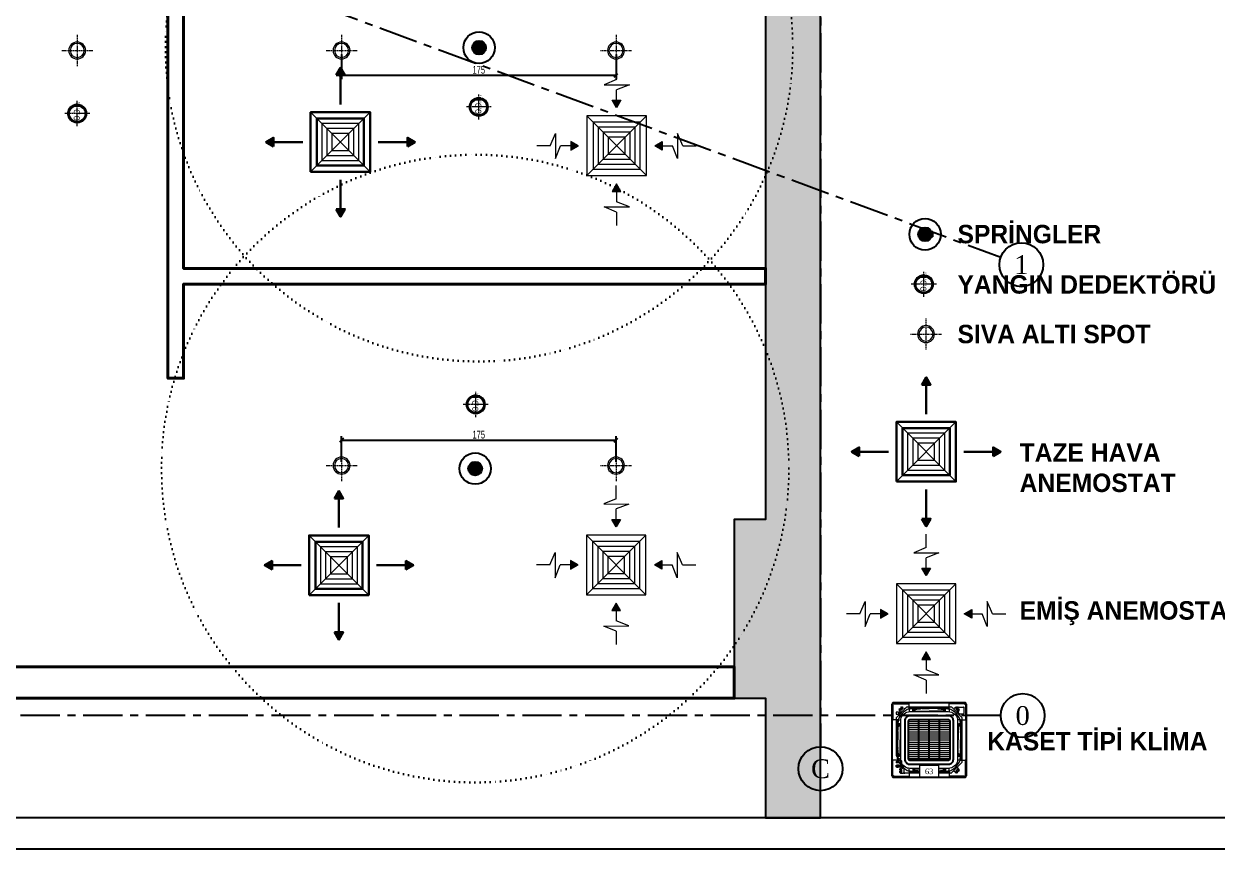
# Model space of a CAD drawing. Header units: millimetres. Extents: x 933584 to 974011, y 4545988 to 4553664.
# Drawn here: x 943958 to 944719, y 4548355 to 4548881 of the extents above; entities that cross this region are included whole.
import ezdxf
from ezdxf.enums import TextEntityAlignment as Align

# ---------------------------------------------------------------- set-up
doc = ezdxf.new("R2010")
doc.units = ezdxf.units.MM
doc.header["$PDMODE"] = 35
for name, pattern in [('( Hidden )', [0.375, 0.25, -0.125]), ('568_AVN_KES_01$0$HIDDEN', [0.375, 0.25, -0.125]), ('CENTER', [2, 1.25, -0.25, 0.25, -0.25]), ('DOT2', [3.175, 0, -3.175])]:
    doc.linetypes.add(name, pattern=pattern)
doc.layers.get('0').update_dxf_attribs({"color": 255})
doc.layers.get('Defpoints').update_dxf_attribs({"color": 8})
for name, color, linetype in [('0-CSX-CXS_20', 14, 'CENTER'), ('0-DMS-50', 143, 'Continuous'), ('0-HSL-HTC_200', 1, 'Continuous'), ('0-LNS-SPL', 13, '568_AVN_KES_01$0$HIDDEN'), ('0-TXT-XBX_20', 3, 'Continuous'), ('2-SPS-RCN', 2, 'Continuous'), ('_MSMEP_YT_SPRİNKLER-Details', 7, 'Continuous'), ('_MSMEP_YT_SPRİNKLER-Edge', 7, 'Continuous')]:
    doc.layers.add(name, color=color, linetype=linetype)
for name, color, linetype, lineweight in [('0-ONK-YANGIN DEDEKTÖRÜ', 4, 'Continuous', 5), ('12-ONK_AYDINLATMA', 1, 'Continuous', 5), ('2-SPS-IBW', 5, 'Continuous', 40), ('_MSMEP_HT_EMİŞ_EKİPMANLARI', 183, 'Continuous', 18), ('_MSMEP_HT_ÜFLEME_EKİPMANLARI', 10, 'Continuous', 30), ('_MSMEP_KLİMA_CİHAZLAR', 32, 'Continuous', 25), ('_MSMEP_YT_SPRİNKLER', 1, 'Continuous', 30)]:
    doc.layers.add(name, color=color, linetype=linetype, lineweight=lineweight)
doc.styles.add('Century Gothic_B_3', font='GOTHICB.TTF', dxfattribs={"height": 4})
doc.styles.add('dim_romans_50', font='swissl.ttf', dxfattribs={"width": 0.6, "height": 5})
doc.styles.get("Standard").update_dxf_attribs({"font": 'times.ttf'})
doc.dimstyles.new('ONK_dim 1_50', dxfattribs={"dimscale": 5, "dimtxt": 4, "dimasz": 0.5, "dimexe": 0.5, "dimexo": 0.5, "dimgap": 0.2, "dimtad": 1, "dimdec": 1, "dimrnd": 0.5, "dimzin": 9, "dimtxsty": 'dim_romans_50', "dimblk": 'OBLIQUE', "dimcen": 1, "dimclre": 256, "dimclrt": 256, "dimazin": 2, "dimtfac": 1, "dimtdec": 1, "dimtix": 1, "dimtmove": 2, "dimatfit": 3, "dimldrblk": 'OBLIQUE', "dimfxl": 3, "dimfxlon": 1, "dimarcsym": 0})

# ---------------------------------------------------------------- blocks, each defined once
blk = doc.blocks.new('aksno_20')
at = {"layer": '0-TXT-XBX_20'}
blk.add_circle((0, 0), 7, dxfattribs=at)
blk.add_attdef('AKSNO', text='', height=6).set_placement((0, 0), align=Align.MIDDLE_CENTER)
blk = doc.blocks.new('ZVBXCB')
at = {"layer": '0-CSX-CXS_20', "ltscale": 20}
blk.add_line((933780.76, 4548440.54), (932221.52, 4548440.54), dxfattribs=at)
for points in [[(933665.85, 4549835.4), (933665.85, 4548420.65)], [(932221.52, 4549308.24), (933780.76, 4548732.71)]]:
    blk.add_lwpolyline(points, dxfattribs=at)
at = {"layer": '0-TXT-XBX_20'}
ref = blk.add_blockref('aksno_20', (933793.9, 4548727.86), dxfattribs=dict(at, xscale=2, yscale=2, zscale=2))
ref.add_attrib('AKSNO', '1', dxfattribs={"color": 7, "height": 12}).set_placement((933793.9, 4548727.86), align=Align.MIDDLE_CENTER)
ref = blk.add_blockref('aksno_20', (933794.76, 4548440.54), dxfattribs=dict(at, xscale=2, yscale=2, zscale=2))
ref.add_attrib('AKSNO', '0', dxfattribs={"color": 7, "height": 12}).set_placement((933794.76, 4548440.54), align=Align.MIDDLE_CENTER)
ref = blk.add_blockref('aksno_20', (933665.85, 4548406.65), dxfattribs=dict(at, xscale=2, yscale=2, zscale=2))
ref.add_attrib('AKSNO', 'C', dxfattribs={"color": 7, "height": 12}).set_placement((933665.85, 4548406.65), align=Align.MIDDLE_CENTER)
blk = doc.blocks.new('FDSVBDVBDZVB')
at = {"layer": '0-HSL-HTC_200'}
h = blk.add_hatch(dxfattribs=at)
h.set_pattern_fill('ANSI33', color=256)
h.set_pattern_definition([(45, (935941.6384, 4550274.5564), (-4.490128, 4.490128), []), (45, (935946.1285, 4550274.5564), (-4.490128, 4.490128), [3.175, -1.5875])])
h.paths.add_polyline_path([(941208.16, 4549972.76), (941173.16, 4549972.76), (941173.16, 4548702.89), (941153.16, 4548702.89), (941153.16, 4548588.89), (941173.16, 4548588.89), (941173.16, 4548512.76), (941208.16, 4548512.76)])
at = {"layer": '2-SPS-RCN'}
blk.add_lwpolyline([(941208.16, 4549972.76), (941173.16, 4549972.76), (941173.16, 4548702.89), (941153.16, 4548702.89), (941153.16, 4548588.89), (941173.16, 4548588.89), (941173.16, 4548512.76), (941208.16, 4548512.76)], close=True, dxfattribs=at)
blk = doc.blocks.new('12 lik sıva üstü aydınlatma')
at = {"linetype": '( Hidden )', "ltscale": 3}
for points in [[(5935.81, -154395.28), (5935.81, -154417.28)], [(5924.81, -154406.28), (5946.81, -154406.28)]]:
    blk.add_lwpolyline(points, dxfattribs=at)
for radius in [6, 5]:
    blk.add_circle((5935.81, -154406.28), radius)
blk = doc.blocks.new('*U1486')
at = {"layer": '_MSMEP_YT_SPRİNKLER-Details', "color": 1, "linetype": 'Continuous', "lineweight": -3}
for p, q in [((24500, 73133.6), (24491, 73133.6)), ((24491, 73133.6), (24497, 73133.6)), ((24500, 73133.6), (24491, 73133.6)), ((24491, 73133.6), (24497, 73133.6)), ((24497, 73133.6), (24497, 73133.6)), ((24497, 73133.6), (24503, 73133.6)), ((24497, 73133.6), (24497, 73133.6)), ((24497, 73133.6), (24503, 73133.6)), ((24509, 73133.6), (24500, 73133.6)), ((24509, 73133.6), (24500, 73133.6)), ((24503, 73133.6), (24503, 73133.6)), ((24503, 73133.6), (24509, 73133.6)), ((24503, 73133.6), (24503, 73133.6)), ((24503, 73133.6), (24509, 73133.6))]:
    blk.add_line(p, q, dxfattribs=at)
blk.add_circle((24500, 73133.6), 10, dxfattribs=at)
for major_axis in [(0, 100), (0, 43.9), (0, 38.9), (0, 33.9), (0, 28.9), (0, 23.9), (0, 18.9), (0, 13.9), (0, 8.95), (0, 3.95)]:
    blk.add_ellipse((24500, 73133.6), major_axis=major_axis, ratio=1, start_param=-1.570796, end_param=4.712389, dxfattribs=at)
blk = doc.blocks.new('DFVBDZFVBDVB')
at = {"layer": '_MSMEP_HT_ÜFLEME_EKİPMANLARI', "color": 7, "ltscale": 20}
for p, q in [((947765.4, 4553761.2), (947765.4, 4553574.6)), ((947338.8, 4553334.6), (947525.4, 4553334.6)), ((948192, 4553334.6), (948005.4, 4553334.6)), ((947765.4, 4552908), (947765.4, 4553094.6))]:
    blk.add_line(p, q, dxfattribs=at)
at = {"layer": '_MSMEP_HT_ÜFLEME_EKİPMANLARI', "color": 253, "lineweight": 0, "ltscale": 10}
for p, q in [((947575.4, 4553144.6), (947955.4, 4553524.6)), ((947955.4, 4553144.6), (947575.4, 4553524.6))]:
    blk.add_line(p, q, dxfattribs=at)
at = {"layer": '_MSMEP_HT_ÜFLEME_EKİPMANLARI', "color": 7, "ltscale": 20}
for points in [[(947738.2, 4553761.2), (947793.4, 4553761.2), (947765.8, 4553809)], [(947338.8, 4553307.4), (947338.8, 4553362.6), (947291, 4553335)], [(948192, 4553307.4), (948192, 4553362.6), (948239.8, 4553335)], [(947738.2, 4552908), (947793.4, 4552908), (947765.8, 4552860.2)]]:
    blk.add_lwpolyline(points, close=True, dxfattribs=at)
at = {"layer": '_MSMEP_HT_ÜFLEME_EKİPMANLARI', "ltscale": 10}
for points in [[(947575.4, 4553144.6), (947955.4, 4553144.6), (947955.4, 4553524.6), (947575.4, 4553524.6)], [(947615.4, 4553184.6), (947915.4, 4553184.6), (947915.4, 4553484.6), (947615.4, 4553484.6)]]:
    blk.add_lwpolyline(points, close=True, dxfattribs=at)
at = {"layer": '_MSMEP_HT_ÜFLEME_EKİPMANLARI', "color": 253, "lineweight": 0, "ltscale": 10}
for points in [[(947647.4, 4553216.6), (947883.4, 4553216.6), (947883.4, 4553452.6), (947647.4, 4553452.6)], [(947679.4, 4553248.6), (947851.4, 4553248.6), (947851.4, 4553420.6), (947679.4, 4553420.6)], [(947711.4, 4553280.6), (947819.4, 4553280.6), (947819.4, 4553388.6), (947711.4, 4553388.6)]]:
    blk.add_lwpolyline(points, close=True, dxfattribs=at)
at = {"layer": '_MSMEP_HT_ÜFLEME_EKİPMANLARI', "color": 7, "ltscale": 20}
for points in [[(947793.4, 4553761.2), (947765.8, 4553809), (947738.2, 4553761.2), (947765.8, 4553809)], [(947765.8, 4553809), (947738.2, 4553761.2), (947793.4, 4553761.2), (947765.8, 4553809)], [(947338.8, 4553362.6), (947291, 4553335), (947338.8, 4553307.4), (947291, 4553335)], [(947291, 4553335), (947338.8, 4553307.4), (947338.8, 4553362.6), (947291, 4553335)], [(948192, 4553362.6), (948239.8, 4553335), (948192, 4553307.4), (948239.8, 4553335)], [(948239.8, 4553335), (948192, 4553307.4), (948192, 4553362.6), (948239.8, 4553335)], [(947793.4, 4552908), (947765.8, 4552860.2), (947738.2, 4552908), (947765.8, 4552860.2)], [(947765.8, 4552860.2), (947738.2, 4552908), (947793.4, 4552908), (947765.8, 4552860.2)]]:
    blk.add_solid(points, dxfattribs=at)
blk = doc.blocks.new('FVGDVG')
at = {"layer": '_MSMEP_HT_EMİŞ_EKİPMANLARI', "color": 7, "ltscale": 20}
for p, q in [((947765.3, 4552506.9), (947765.4, 4552591.8)), ((947765.3, 4552506.9), (947686.3, 4552473.2)), ((947686.3, 4552473.2), (947846.9, 4552473)), ((947846.9, 4552473), (947765.2, 4552441.3)), ((947765.1, 4552375.2), (947765.2, 4552441.3)), ((947342.8, 4552084.7), (947376.5, 4552163.7)), ((947376.5, 4552163.7), (947376.7, 4552003.1)), ((948154.5, 4552163.7), (948154.2, 4552003.1)), ((948188.2, 4552084.7), (948154.5, 4552163.7)), ((947342.8, 4552084.7), (947257.9, 4552084.6)), ((947376.7, 4552003.1), (947408.5, 4552084.8)), ((947474.5, 4552084.9), (947408.5, 4552084.8)), ((948056.5, 4552084.9), (948122.5, 4552084.8)), ((948154.2, 4552003.1), (948122.5, 4552084.8)), ((948188.2, 4552084.7), (948273.1, 4552084.6)), ((947765.1, 4551793.5), (947765.2, 4551727.5)), ((947846.9, 4551695.8), (947765.2, 4551727.5)), ((947686.3, 4551695.5), (947846.9, 4551695.8)), ((947765.3, 4551661.8), (947686.3, 4551695.5)), ((947765.3, 4551661.8), (947765.4, 4551576.9))]:
    blk.add_line(p, q, dxfattribs=at)
at = {"layer": '_MSMEP_HT_EMİŞ_EKİPMANLARI', "color": 253, "lineweight": 0, "ltscale": 10}
for p, q in [((947575.4, 4551894.6), (947955.4, 4552274.6)), ((947955.4, 4551894.6), (947575.4, 4552274.6))]:
    blk.add_line(p, q, dxfattribs=at)
at = {"layer": '_MSMEP_HT_EMİŞ_EKİPMANLARI', "color": 7, "ltscale": 20}
for points in [[(947737.9, 4552375.3), (947793.1, 4552375.2), (947765.4, 4552327.4)], [(947474.4, 4552112.1), (947474.5, 4552056.9), (947522.3, 4552084.6)], [(948056.5, 4552112.1), (948056.5, 4552056.9), (948008.7, 4552084.6)], [(947737.9, 4551793.5), (947793.1, 4551793.6), (947765.4, 4551841.3)]]:
    blk.add_lwpolyline(points, close=True, dxfattribs=at)
at = {"layer": '_MSMEP_HT_EMİŞ_EKİPMANLARI', "ltscale": 10}
for points in [[(947575.4, 4551894.6), (947955.4, 4551894.6), (947955.4, 4552274.6), (947575.4, 4552274.6)], [(947615.4, 4551934.6), (947915.4, 4551934.6), (947915.4, 4552234.6), (947615.4, 4552234.6)]]:
    blk.add_lwpolyline(points, close=True, dxfattribs=at)
at = {"layer": '_MSMEP_HT_EMİŞ_EKİPMANLARI', "color": 253, "lineweight": 0, "ltscale": 10}
for points in [[(947647.4, 4551966.6), (947883.4, 4551966.6), (947883.4, 4552202.6), (947647.4, 4552202.6)], [(947679.4, 4551998.6), (947851.4, 4551998.6), (947851.4, 4552170.6), (947679.4, 4552170.6)], [(947711.4, 4552030.6), (947819.4, 4552030.6), (947819.4, 4552138.6), (947711.4, 4552138.6)]]:
    blk.add_lwpolyline(points, close=True, dxfattribs=at)
at = {"layer": '_MSMEP_HT_EMİŞ_EKİPMANLARI', "color": 7, "ltscale": 20}
for points in [[(947793.1, 4552375.2), (947765.4, 4552327.4), (947737.9, 4552375.3), (947765.4, 4552327.4)], [(947765.4, 4552327.4), (947737.9, 4552375.3), (947793.1, 4552375.2), (947765.4, 4552327.4)], [(947474.5, 4552056.9), (947522.3, 4552084.6), (947474.4, 4552112.1), (947522.3, 4552084.6)], [(947522.3, 4552084.6), (947474.4, 4552112.1), (947474.5, 4552056.9), (947522.3, 4552084.6)], [(948056.5, 4552056.9), (948008.7, 4552084.6), (948056.5, 4552112.1), (948008.7, 4552084.6)], [(948008.7, 4552084.6), (948056.5, 4552112.1), (948056.5, 4552056.9), (948008.7, 4552084.6)], [(947793.1, 4551793.6), (947765.4, 4551841.3), (947737.9, 4551793.5), (947765.4, 4551841.3)], [(947765.4, 4551841.3), (947737.9, 4551793.5), (947793.1, 4551793.6), (947765.4, 4551841.3)]]:
    blk.add_solid(points, dxfattribs=at)
blk = doc.blocks.new('*U1487')
at = {"layer": '_MSMEP_YT_SPRİNKLER-Details', "color": 7, "linetype": 'Continuous', "lineweight": -3}
blk.add_line((24500, 73133.6), (24500, 73133.6), dxfattribs=at)
blk = doc.blocks.new('*U1488')
at = {"layer": '_MSMEP_YT_SPRİNKLER-Edge', "color": 1, "linetype": 'Continuous', "lineweight": -3}
for p, q in [((24549.5, 73150.1), (24500, 73150.1)), ((24549.5, 73117.1), (24500, 73117.1)), ((24549.5, 73117.1), (24549.5, 73150.1))]:
    blk.add_line(p, q, dxfattribs=at)
blk = doc.blocks.new('YANGIN DEDEKTÖRÜ 1')
at = {"ltscale": 0.5}
h = blk.add_hatch(dxfattribs=at)
h.set_pattern_fill('ANGLE', color=256, scale=0.1)
h.set_pattern_definition([(0, (20756.2821, -51249.2567), (0, 0.6985), [0.508, -0.1905]), (90, (20756.2821, -51249.2567), (-0.6985, 4e-17), [0.508, -0.1905])])
edge = h.paths.add_edge_path(flags=17)
edge.add_arc((34913.45, -137395.48), 5, 0, 360)
edge = h.paths.add_edge_path()
edge.add_arc((34913.45, -137395.48), 6, 0, 360)
at = {"linetype": '( Hidden )', "ltscale": 2}
for points in [[(34913.45, -137403.48), (34913.45, -137387.48)], [(34905.45, -137395.48), (34921.45, -137395.48)]]:
    blk.add_lwpolyline(points, dxfattribs=at)
for radius in [6, 5]:
    blk.add_circle((34913.45, -137395.48), radius)
at = {"insert": (34908.97, -137393.26), "char_height": 3.832, "attachment_point": 1, "style": 'dim_romans_50'}
blk.add_mtext_dynamic_manual_height_columns('O.D.D.', width=12.8736, gutter_width=18.14, heights=[0], dxfattribs=at)
blk = doc.blocks.new('*U1499')
at = {"lineweight": 5}
for p, q in [((-448, 463), (-259, 463)), ((255, 458), (255, 459)), ((255, 398), (255, 458)), ((448, 463), (259, 463)), ((448, 463), (451, 463)), ((451, 463), (451, 463)), ((-463, 451), (-463, 451)), ((-463, 448), (-463, 259)), ((-420, 353), (-420, 329)), ((-392, 355), (-419, 354)), ((-419, 328), (-392, 328)), ((-417, 287), (-287, 417)), ((-392, 355), (-355, 355)), ((-392, 355), (-392, 327)), ((-392, 327), (-385, 327)), ((-382, 323), (-386, 327)), ((-384, 389), (-372, 401)), ((-384, 389), (-383, 388)), ((-347, 362), (-384, 325)), ((-374, 343), (-376, 341)), ((-372, 337), (-376, 341)), ((-375, 367), (-364, 357)), ((-370, 339), (-374, 343)), ((-372, 401), (-365, 394)), ((-367, 387), (-365, 389)), ((-361, 355), (-364, 357)), ((-363, 410), (-352, 422)), ((-363, 410), (-356, 403)), ((-359, 379), (-341, 396)), ((-352, 422), (-350, 421)), ((-351, 403), (-349, 405)), ((-345, 360), (-347, 362)), ((-329, 412), (-319, 402)), ((-313, 392), (-319, 402)), ((-278, 421), (278, 421)), ((-256, 393), (-255, 394)), ((-256, 393), (-256, 362)), ((-255, 400), (-255, 399)), ((-255, 399), (-255, 398)), ((-255, 398), (-255, 397)), ((-255, 398), (-255, 397)), ((-255, 397), (-255, 397)), ((-255, 397), (-255, 396)), ((-255, 395), (-255, 395)), ((-255, 396), (-255, 396)), ((-255, 396), (-255, 395)), ((-255, 395), (-255, 394)), ((-255, 395), (-255, 395)), ((-255, 394), (-255, 394)), ((-255, 394), (-255, 394)), ((-255, 394), (-255, 394)), ((-255, 394), (-255, 394)), ((-255, 394), (-255, 394)), ((-255, 394), (-255, 394)), ((-255, 394), (-255, 394)), ((-255, 394), (-255, 394)), ((-255, 394), (-255, 394)), ((-208, 363), (-208, 408)), ((208, 404), (-208, 404)), ((-208, 392), (-204, 392)), ((-208, 378), (-204, 378)), ((-204, 392), (-204, 378)), ((-203, 390), (-204, 390)), ((-203, 380), (-204, 380)), ((-203, 390), (-203, 380)), ((-202, 388), (-203, 388)), ((-202, 382), (-203, 382)), ((-202, 392), (-202, 388)), ((-202, 388), (-202, 388)), ((-202, 388), (-202, 388)), ((-202, 388), (-202, 388)), ((-202, 387), (-202, 388)), ((-202, 388), (-202, 388)), ((-202, 386), (-202, 386)), ((-202, 387), (-202, 387)), ((-202, 386), (-202, 387)), ((-202, 387), (-202, 387)), ((-202, 385), (-202, 386)), ((-202, 386), (-202, 386)), ((-202, 385), (-202, 385)), ((-202, 385), (-202, 385)), ((-202, 384), (-202, 385)), ((-202, 383), (-202, 384)), ((-202, 384), (-202, 384)), ((-202, 383), (-202, 383)), ((-202, 383), (-202, 383)), ((-202, 383), (-202, 383)), ((-202, 382), (-202, 383)), ((-202, 382), (-202, 382)), ((-202, 382), (-202, 382)), ((-202, 382), (-202, 382)), ((-202, 382), (-202, 382)), ((-202, 382), (-202, 380)), ((-202, 379), (-202, 380)), ((-202, 380), (-202, 380)), ((-180, 378), (-201, 378)), ((-176, 369), (-177, 376)), ((-175, 368), (0, 368)), ((-94, 400), (0, 400)), ((94, 400), (0, 400)), ((175, 368), (0, 368)), ((176, 369), (177, 376)), ((180, 378), (201, 378)), ((202, 392), (202, 388)), ((202, 388), (202, 388)), ((202, 387), (202, 388)), ((202, 388), (202, 388)), ((202, 388), (202, 388)), ((202, 388), (203, 388)), ((202, 388), (202, 388)), ((202, 387), (202, 387)), ((202, 386), (202, 387)), ((202, 386), (202, 386)), ((202, 387), (202, 387)), ((202, 386), (202, 386)), ((202, 385), (202, 386)), ((202, 384), (202, 385)), ((202, 385), (202, 385)), ((202, 385), (202, 385)), ((202, 383), (202, 384)), ((202, 384), (202, 384)), ((202, 383), (202, 383)), ((202, 383), (202, 383)), ((202, 382), (202, 383)), ((202, 383), (202, 383)), ((202, 382), (202, 382)), ((202, 382), (202, 382)), ((202, 382), (202, 382)), ((202, 382), (202, 382)), ((202, 382), (203, 382)), ((202, 382), (202, 380)), ((202, 380), (202, 380)), ((202, 379), (202, 380)), ((203, 390), (204, 390)), ((203, 390), (203, 380)), ((203, 380), (204, 380)), ((204, 392), (204, 378)), ((208, 392), (204, 392)), ((208, 378), (204, 378)), ((208, 363), (208, 408)), ((255, 400), (255, 399)), ((255, 399), (255, 398)), ((255, 398), (255, 397)), ((255, 398), (255, 397)), ((255, 397), (255, 396)), ((255, 397), (255, 397)), ((255, 396), (255, 396)), ((255, 395), (255, 395)), ((255, 396), (255, 395)), ((255, 395), (255, 394)), ((255, 395), (255, 395)), ((255, 394), (255, 394)), ((255, 394), (255, 394)), ((255, 394), (255, 394)), ((255, 394), (255, 394)), ((255, 394), (255, 394)), ((255, 394), (255, 394)), ((255, 394), (255, 394)), ((255, 394), (255, 394)), ((255, 394), (255, 394)), ((256, 393), (255, 394)), ((256, 393), (256, 362)), ((417, 288), (288, 417)), ((314, 391), (320, 401)), ((330, 411), (320, 401)), ((322, 359), (322, 359)), ((342, 395), (359, 378)), ((350, 404), (352, 402)), ((352, 421), (351, 420)), ((352, 421), (364, 409)), ((355, 350), (365, 356)), ((364, 409), (356, 402)), ((364, 361), (364, 415)), ((375, 366), (365, 356)), ((373, 400), (366, 392)), ((366, 388), (368, 386)), ((369, 420), (440, 420)), ((373, 400), (385, 388)), ((385, 388), (384, 387)), ((387, 335), (440, 335)), ((445, 340), (445, 415)), ((463, 448), (463, 451)), ((463, 451), (463, 451)), ((463, 448), (463, 259)), ((-398, 255), (-459, 255)), ((-421, 278), (-421, -193)), ((-363, 208), (-408, 208)), ((-404, 208), (-404, -208)), ((-400, 255), (-399, 255)), ((-399, 255), (-398, 255)), ((-398, 255), (-397, 255)), ((-398, 255), (-397, 255)), ((-397, 255), (-396, 255)), ((-397, 255), (-397, 255)), ((-396, 255), (-395, 255)), ((-396, 255), (-396, 255)), ((-395, 255), (-395, 255)), ((-395, 255), (-395, 255)), ((-395, 255), (-394, 255)), ((-393, 256), (-394, 255)), ((-394, 255), (-394, 255)), ((-394, 255), (-394, 255)), ((-394, 255), (-394, 255)), ((-394, 255), (-394, 255)), ((-394, 255), (-394, 255)), ((-394, 255), (-394, 255)), ((-394, 255), (-394, 255)), ((-394, 255), (-394, 255)), ((-394, 255), (-394, 255)), ((-393, 256), (-362, 256)), ((-392, 208), (-392, 204)), ((-392, 204), (-378, 204)), ((-392, 202), (-388, 202)), ((-390, 203), (-390, 204)), ((-390, 203), (-380, 203)), ((-388, 202), (-388, 203)), ((-388, 202), (-388, 202)), ((-388, 202), (-388, 202)), ((-388, 202), (-388, 202)), ((-388, 202), (-388, 202)), ((-387, 202), (-388, 202)), ((-387, 202), (-387, 202)), ((-386, 202), (-387, 202)), ((-387, 202), (-387, 202)), ((-386, 202), (-386, 202)), ((-385, 202), (-386, 202)), ((-386, 202), (-386, 202)), ((-385, 202), (-385, 202)), ((-384, 202), (-385, 202)), ((-385, 202), (-385, 202)), ((-384, 202), (-384, 202)), ((-383, 202), (-384, 202)), ((-383, 202), (-383, 202)), ((-383, 202), (-383, 202)), ((-383, 202), (-383, 202)), ((-382, 202), (-383, 202)), ((-382, 202), (-382, 203)), ((-382, 202), (-382, 202)), ((-382, 202), (-382, 202)), ((-382, 202), (-382, 202)), ((-382, 202), (-382, 202)), ((-382, 202), (-380, 202)), ((-380, 203), (-380, 204)), ((-380, 202), (-380, 202)), ((-379, 202), (-380, 202)), ((-378, 208), (-378, 204)), ((-378, 180), (-378, 201)), ((-369, 176), (-376, 177)), ((-368, 175), (-368, 0)), ((-262, 237), (262, 237)), ((-262, 210), (262, 210)), ((-262, 184), (262, 184)), ((-262, 158), (262, 158)), ((393, 256), (362, 256)), ((363, 208), (408, 208)), ((368, 175), (368, 0)), ((369, 176), (376, 177)), ((378, 208), (378, 204)), ((392, 204), (378, 204)), ((378, 180), (378, 201)), ((379, 202), (380, 202)), ((380, 203), (380, 204)), ((390, 203), (380, 203)), ((382, 202), (380, 202)), ((380, 202), (380, 202)), ((382, 202), (382, 203)), ((382, 202), (382, 202)), ((382, 202), (382, 202)), ((382, 202), (383, 202)), ((382, 202), (382, 202)), ((382, 202), (382, 202)), ((383, 202), (383, 202)), ((383, 202), (383, 202)), ((383, 202), (384, 202)), ((383, 202), (383, 202)), ((384, 202), (384, 202)), ((384, 202), (385, 202)), ((385, 202), (385, 202)), ((385, 202), (386, 202)), ((385, 202), (385, 202)), ((386, 202), (386, 202)), ((386, 202), (386, 202)), ((386, 202), (387, 202)), ((387, 202), (388, 202)), ((387, 202), (387, 202)), ((387, 202), (387, 202)), ((388, 202), (388, 203)), ((388, 202), (388, 202)), ((388, 202), (388, 202)), ((388, 202), (388, 202)), ((388, 202), (388, 202)), ((392, 202), (388, 202)), ((390, 203), (390, 204)), ((392, 208), (392, 204)), ((393, 256), (394, 255)), ((394, 255), (394, 255)), ((394, 255), (394, 255)), ((394, 255), (394, 255)), ((394, 255), (394, 255)), ((394, 255), (394, 255)), ((394, 255), (394, 255)), ((394, 255), (394, 255)), ((394, 255), (394, 255)), ((395, 255), (394, 255)), ((394, 255), (394, 255)), ((395, 255), (395, 255)), ((395, 255), (395, 255)), ((396, 255), (395, 255)), ((397, 255), (396, 255)), ((396, 255), (396, 255)), ((398, 255), (397, 255)), ((397, 255), (397, 255)), ((398, 255), (397, 255)), ((399, 255), (398, 255)), ((398, 255), (458, 255)), ((400, 255), (399, 255)), ((404, -208), (404, 208)), ((458, 255), (459, 255)), ((-400, 94), (-400, 0)), ((-400, -94), (-400, 0)), ((-368, -175), (-368, 0)), ((-262, 132), (262, 132)), ((-262, 105), (262, 105)), ((-262, 79), (262, 79)), ((-262, 53), (262, 53)), ((-262, 26), (262, 26)), ((-262, 0), (262, 0)), ((368, -175), (368, 0)), ((400, 94), (400, 0)), ((400, -94), (400, 0)), ((-262, -26), (262, -26)), ((-262, -53), (262, -53)), ((-262, -79), (262, -79)), ((-262, -105), (262, -105)), ((-262, -132), (262, -132)), ((-463, -448), (-463, -259)), ((-458, -255), (-459, -255)), ((-398, -255), (-458, -255)), ((-420, -275), (-420, -290)), ((-416, -204), (-355, -261)), ((-402, -271), (-414, -271)), ((-411, -275), (-414, -278)), ((-414, -286), (-414, -278)), ((-414, -286), (-411, -289)), ((-402, -293), (-414, -293)), ((-409, -275), (-411, -275)), ((-409, -289), (-411, -289)), ((-409, -275), (-409, -274)), ((-402, -274), (-409, -274)), ((-409, -290), (-409, -289)), ((-402, -290), (-409, -290)), ((-363, -208), (-408, -208)), ((-402, -272), (-402, -271)), ((-402, -272), (-402, -293)), ((-400, -274), (-402, -274)), ((-399, -275), (-402, -275)), ((-399, -289), (-402, -289)), ((-400, -290), (-402, -290)), ((-402, -293), (-402, -293)), ((-400, -255), (-399, -255)), ((-400, -290), (-400, -274)), ((-399, -255), (-398, -255)), ((-392, -274), (-399, -274)), ((-399, -275), (-399, -274)), ((-399, -289), (-399, -275)), ((-399, -289), (-399, -290)), ((-392, -290), (-399, -290)), ((-398, -255), (-397, -255)), ((-398, -255), (-397, -255)), ((-393, -282), (-398, -282)), ((-397, -255), (-396, -255)), ((-397, -255), (-397, -255)), ((-396, -255), (-396, -255)), ((-396, -255), (-395, -255)), ((-395, -255), (-394, -255)), ((-395, -255), (-395, -255)), ((-395, -255), (-395, -255)), ((-394, -255), (-394, -255)), ((-394, -255), (-394, -255)), ((-394, -255), (-394, -255)), ((-394, -255), (-394, -255)), ((-394, -255), (-394, -255)), ((-394, -255), (-394, -255)), ((-394, -255), (-394, -255)), ((-394, -255), (-394, -255)), ((-394, -255), (-394, -255)), ((-393, -256), (-394, -255)), ((-393, -256), (-362, -256)), ((-392, -202), (-388, -202)), ((-392, -204), (-378, -204)), ((-392, -208), (-392, -204)), ((-391, -275), (-392, -274)), ((-391, -289), (-392, -290)), ((-391, -289), (-391, -275)), ((-391, -277), (-353, -277)), ((-391, -287), (-353, -287)), ((-390, -203), (-390, -204)), ((-390, -203), (-380, -203)), ((-387, -202), (-388, -202)), ((-388, -202), (-388, -202)), ((-388, -202), (-388, -202)), ((-388, -202), (-388, -202)), ((-388, -202), (-388, -202)), ((-388, -202), (-388, -203)), ((-387, -202), (-387, -202)), ((-387, -202), (-387, -202)), ((-386, -202), (-387, -202)), ((-386, -202), (-386, -202)), ((-386, -202), (-386, -202)), ((-385, -202), (-386, -202)), ((-385, -202), (-385, -202)), ((-385, -202), (-385, -202)), ((-384, -202), (-385, -202)), ((-384, -202), (-384, -202)), ((-383, -202), (-384, -202)), ((-382, -202), (-383, -202)), ((-383, -202), (-383, -202)), ((-383, -202), (-383, -202)), ((-383, -202), (-383, -202)), ((-382, -202), (-382, -202)), ((-382, -202), (-382, -202)), ((-382, -202), (-382, -203)), ((-382, -202), (-382, -202)), ((-382, -202), (-382, -202)), ((-382, -202), (-380, -202)), ((-379, -202), (-380, -202)), ((-380, -202), (-380, -202)), ((-380, -203), (-380, -204)), ((-378, -180), (-378, -201)), ((-378, -208), (-378, -204)), ((-369, -176), (-376, -177)), ((-353, -267), (-353, -318)), ((-262, -158), (262, -158)), ((-262, -184), (262, -184)), ((-262, -210), (262, -210)), ((-262, -237), (262, -237)), ((417, -287), (287, -417)), ((393, -256), (362, -256)), ((363, -208), (408, -208)), ((369, -176), (376, -177)), ((378, -180), (378, -201)), ((378, -208), (378, -204)), ((392, -204), (378, -204)), ((379, -202), (380, -202)), ((382, -202), (380, -202)), ((380, -202), (380, -202)), ((380, -203), (380, -204)), ((390, -203), (380, -203)), ((382, -202), (382, -202)), ((382, -202), (382, -202)), ((382, -202), (382, -202)), ((382, -202), (382, -202)), ((382, -202), (383, -202)), ((382, -202), (382, -203)), ((383, -202), (383, -202)), ((383, -202), (383, -202)), ((383, -202), (384, -202)), ((383, -202), (383, -202)), ((384, -202), (384, -202)), ((384, -202), (385, -202)), ((385, -202), (386, -202)), ((385, -202), (385, -202)), ((385, -202), (385, -202)), ((386, -202), (386, -202)), ((386, -202), (387, -202)), ((386, -202), (386, -202)), ((387, -202), (387, -202)), ((387, -202), (387, -202)), ((387, -202), (388, -202)), ((388, -202), (388, -202)), ((388, -202), (388, -202)), ((388, -202), (388, -202)), ((388, -202), (388, -202)), ((388, -202), (388, -203)), ((392, -202), (388, -202)), ((390, -203), (390, -204)), ((392, -208), (392, -204)), ((393, -256), (394, -255)), ((394, -255), (394, -255)), ((394, -255), (394, -255)), ((394, -255), (394, -255)), ((394, -255), (394, -255)), ((394, -255), (394, -255)), ((394, -255), (394, -255)), ((394, -255), (394, -255)), ((395, -255), (394, -255)), ((394, -255), (394, -255)), ((394, -255), (394, -255)), ((396, -255), (395, -255)), ((395, -255), (395, -255)), ((395, -255), (395, -255)), ((396, -255), (396, -255)), ((397, -255), (396, -255)), ((398, -255), (397, -255)), ((397, -255), (397, -255)), ((398, -255), (397, -255)), ((399, -255), (398, -255)), ((398, -255), (458, -255)), ((400, -255), (399, -255)), ((458, -255), (459, -255)), ((463, -448), (463, -259)), ((-463, -448), (-463, -451)), ((-463, -451), (-463, -451)), ((-420, -344), (-420, -320)), ((-414, -319), (-394, -319)), ((-414, -346), (-394, -346)), ((-413, -326), (-410, -323)), ((-413, -339), (-413, -326)), ((-410, -342), (-413, -339)), ((-406, -323), (-410, -323)), ((-406, -342), (-410, -342)), ((-406, -323), (-406, -321)), ((-394, -321), (-406, -321)), ((-406, -343), (-406, -342)), ((-394, -343), (-406, -343)), ((-394, -319), (-394, -319)), ((-394, -345), (-394, -319)), ((-393, -321), (-394, -321)), ((-390, -323), (-394, -323)), ((-390, -342), (-394, -342)), ((-393, -343), (-394, -343)), ((-394, -345), (-394, -346)), ((-393, -343), (-393, -321)), ((-390, -322), (-389, -320)), ((-390, -342), (-390, -322)), ((-390, -342), (-389, -344)), ((-380, -320), (-389, -320)), ((-389, -344), (-380, -344)), ((-379, -322), (-380, -320)), ((-379, -342), (-380, -344)), ((-376, -321), (-379, -321)), ((-379, -342), (-379, -322)), ((-376, -343), (-379, -343)), ((-376, -343), (-376, -321)), ((-376, -324), (-351, -324)), ((-376, -340), (-335, -340)), ((-374, -369), (-373, -369)), ((-374, -385), (-374, -369)), ((-374, -385), (-364, -385)), ((-374, -415), (-374, -398)), ((-374, -398), (-364, -398)), ((-374, -415), (-373, -415)), ((-361, -382), (-361, -379)), ((-361, -404), (-361, -401)), ((-352, -360), (-337, -360)), ((-352, -424), (-337, -424)), ((-349, -327), (-327, -347)), ((-349, -404), (-349, -379)), ((-324, -363), (-337, -360)), ((-328, -421), (-337, -424)), ((-328, -421), (-315, -421)), ((-324, -353), (-324, -408)), ((-322, -359), (-322, -359)), ((-125, -421), (-311, -421)), ((-279, -358), (-278, -358)), ((-278, -358), (-277, -358)), ((-277, -358), (-276, -358)), ((-276, -358), (-276, -358)), ((-256, -393), (-256, -362)), ((-256, -393), (-255, -394)), ((-255, -394), (-255, -394)), ((-255, -394), (-255, -394)), ((-255, -394), (-255, -394)), ((-255, -394), (-255, -394)), ((-255, -394), (-255, -394)), ((-255, -394), (-255, -394)), ((-255, -394), (-255, -394)), ((-255, -394), (-255, -394)), ((-255, -394), (-255, -394)), ((-255, -395), (-255, -394)), ((-255, -396), (-255, -395)), ((-255, -395), (-255, -395)), ((-255, -395), (-255, -395)), ((-255, -396), (-255, -396)), ((-255, -397), (-255, -396)), ((-255, -398), (-255, -397)), ((-255, -397), (-255, -397)), ((-255, -398), (-255, -397)), ((-255, -399), (-255, -398)), ((-255, -398), (-255, -458)), ((-255, -400), (-255, -399)), ((-208, -363), (-208, -408)), ((-208, -378), (-204, -378)), ((-208, -392), (-204, -392)), ((-208, -404), (-125, -404)), ((-204, -392), (-204, -378)), ((-203, -380), (-204, -380)), ((-203, -390), (-204, -390)), ((-203, -390), (-203, -380)), ((-202, -382), (-203, -382)), ((-202, -388), (-203, -388)), ((-202, -379), (-202, -380)), ((-202, -380), (-202, -380)), ((-202, -382), (-202, -380)), ((-202, -382), (-202, -382)), ((-202, -382), (-202, -382)), ((-202, -382), (-202, -383)), ((-202, -382), (-202, -382)), ((-202, -382), (-202, -382)), ((-202, -383), (-202, -383)), ((-202, -383), (-202, -384)), ((-202, -383), (-202, -383)), ((-202, -383), (-202, -383)), ((-202, -384), (-202, -385)), ((-202, -384), (-202, -384)), ((-202, -385), (-202, -385)), ((-202, -385), (-202, -385)), ((-202, -385), (-202, -386)), ((-202, -386), (-202, -386)), ((-202, -386), (-202, -386)), ((-202, -386), (-202, -387)), ((-202, -387), (-202, -387)), ((-202, -387), (-202, -387)), ((-202, -387), (-202, -388)), ((-202, -388), (-202, -388)), ((-202, -392), (-202, -388)), ((-202, -388), (-202, -388)), ((-202, -388), (-202, -388)), ((-202, -388), (-202, -388)), ((-180, -378), (-201, -378)), ((-176, -369), (-177, -376)), ((-175, -368), (-125, -368)), ((175, -368), (125, -368)), ((125, -404), (208, -404)), ((278, -421), (125, -421)), ((176, -369), (177, -376)), ((180, -378), (201, -378)), ((202, -379), (202, -380)), ((202, -380), (202, -380)), ((202, -382), (202, -380)), ((202, -382), (202, -382)), ((202, -382), (202, -383)), ((202, -382), (202, -382)), ((202, -382), (202, -382)), ((202, -382), (202, -382)), ((202, -382), (203, -382)), ((202, -383), (202, -384)), ((202, -383), (202, -383)), ((202, -383), (202, -383)), ((202, -383), (202, -383)), ((202, -384), (202, -385)), ((202, -384), (202, -384)), ((202, -385), (202, -385)), ((202, -385), (202, -386)), ((202, -385), (202, -385)), ((202, -386), (202, -387)), ((202, -386), (202, -386)), ((202, -386), (202, -386)), ((202, -387), (202, -387)), ((202, -387), (202, -388)), ((202, -387), (202, -387)), ((202, -388), (202, -388)), ((202, -388), (202, -388)), ((202, -388), (202, -388)), ((202, -392), (202, -388)), ((202, -388), (203, -388)), ((202, -388), (202, -388)), ((203, -390), (203, -380)), ((203, -380), (204, -380)), ((203, -390), (204, -390)), ((204, -392), (204, -378)), ((208, -378), (204, -378)), ((208, -392), (204, -392)), ((208, -363), (208, -408)), ((256, -393), (255, -394)), ((255, -395), (255, -394)), ((255, -394), (255, -394)), ((255, -394), (255, -394)), ((255, -394), (255, -394)), ((255, -394), (255, -394)), ((255, -394), (255, -394)), ((255, -394), (255, -394)), ((255, -394), (255, -394)), ((255, -394), (255, -394)), ((255, -394), (255, -394)), ((255, -395), (255, -395)), ((255, -395), (255, -395)), ((255, -396), (255, -395)), ((255, -396), (255, -396)), ((255, -397), (255, -396)), ((255, -398), (255, -397)), ((255, -397), (255, -397)), ((255, -398), (255, -397)), ((255, -399), (255, -398)), ((255, -398), (255, -458)), ((255, -400), (255, -399)), ((256, -393), (256, -362)), ((313, -391), (320, -401)), ((330, -411), (320, -401)), ((359, -378), (342, -395)), ((352, -402), (350, -404)), ((352, -421), (351, -420)), ((364, -409), (352, -421)), ((354, -350), (365, -356)), ((364, -409), (356, -402)), ((375, -366), (365, -356)), ((368, -386), (366, -388)), ((373, -400), (366, -393)), ((385, -388), (373, -400)), ((385, -388), (384, -387)), ((463, -448), (463, -451)), ((463, -451), (463, -451)), ((-451, -463), (-451, -463)), ((-448, -463), (-451, -463)), ((-448, -463), (-259, -463)), ((-255, -458), (-255, -459)), ((255, -458), (255, -459)), ((448, -463), (259, -463)), ((448, -463), (451, -463)), ((451, -463), (451, -463))]:
    blk.add_line(p, q, dxfattribs=at)
at = {"lineweight": -2}
for p, q in [((-131, -263), (-131, 263)), ((0, -263), (0, 263)), ((131, -263), (131, 263))]:
    blk.add_line(p, q, dxfattribs=at)
for points in [[(-455, -475), (455, -475, 0.414214), (475, -455), (475, 455, 0.414214), (455, 475), (-455, 475, 0.414214), (-475, 455), (-475, -455, 0.414214)], [(-262, -238), (-262, 238, -0.414214), (-237, 263), (237, 263, -0.414214), (262, 238), (262, -238, -0.414214), (237, -263), (-237, -263, -0.414214)]]:
    blk.add_lwpolyline(points, format="xyb", close=True, dxfattribs=at)
at = {"lineweight": 5}
for points in [[(-255, 398), (-255, 459, 0.408936), (-259, 463)], [(417, -287, 0.198912), (421, -278), (421, 279, 0.198912), (417, 288)]]:
    blk.add_lwpolyline(points, format="xyb", dxfattribs=at)
blk.add_lwpolyline([(-125, -363), (-243, -363), (-264, -361), (-284, -356), (-303, -347), (-320, -335), (-335, -320), (-347, -303), (-356, -284), (-361, -264), (-363, -243), (-363, 243), (-361, 264), (-356, 284), (-347, 303), (-335, 320), (-320, 335), (-303, 347), (-284, 356), (-264, 361), (-243, 363), (243, 363), (264, 361), (284, 356), (303, 347), (320, 335), (335, 320), (347, 303), (356, 284), (361, 264), (363, 243), (363, -243), (361, -264), (356, -284), (347, -303), (335, -320), (320, -335), (303, -347), (284, -356), (264, -361), (243, -363), (125, -363)], dxfattribs=at)
at = {"lineweight": -2}
blk.add_lwpolyline([(295, -287), (301, -278), (306, -268), (308, -258), (309, -247), (309, 247), (308, 258), (305, 268), (301, 278), (295, 287), (287, 295), (278, 301), (268, 306), (258, 308), (247, 309), (-247, 309), (-258, 308), (-268, 305), (-278, 301), (-287, 295), (-295, 287), (-301, 278), (-306, 268), (-308, 258), (-309, 247), (-309, -247), (-308, -258), (-305, -268), (-301, -278), (-295, -287), (-287, -295), (-278, -301), (-268, -306), (-258, -308), (-247, -309), (247, -309), (258, -308), (268, -305), (278, -301), (287, -295)], close=True, dxfattribs=at)
at = {"lineweight": 5}
blk.add_lwpolyline([(-125, -475), (125, -475), (125, -325), (-125, -325)], close=True, dxfattribs=at)
for centre, radius, start, end in [((-448, 448), 15, 89.8721, 180.1279), ((259, 459), 3.49, 89.9805, 180.8469), ((448, 448), 15, 45.0062, 79.3339), ((448, 448), 15, 10.666, 44.9938), ((-419, 353), 1, 90.9548, 180), ((-419, 329), 1, 180, 269.0452), ((-157, 157), 260, 135, 157.9004), ((-385, 326), 1.4, 315, 90), ((-354, 387), 28.5, 178.1736, 225), ((-363, 383), 6, 135, 315), ((-367, 391), 3, 315, 45), ((-354, 405), 3, 225, 315), ((-355, 357), 2, 270, 315), ((-350, 392), 28.5, 45, 91.8264), ((-345, 401), 6, 315, 135), ((-157, 157), 260, 112.0997, 135), ((-157, 157), 260, 126.0411, 126.2281), ((-278, 408), 13, 90, 135), ((-214, 299), 99.6, 86.6907, 114.7031), ((-214, 299), 109, 86.9787, 111.9891), ((0, -4669), 5082, 87.6202, 92.3804), ((-201, 992), 600, 269.9571, 278.8451), ((-201, 379), 1, 180, 270), ((-180, 375), 3, 11.2326, 90), ((-175, 369), 1, 191.2326, 270), ((-94, 300), 100, 90, 98.8451), ((94, 300), 100, 81.1549, 90), ((201, 992), 600, 261.1549, 270.0429), ((175, 369), 1, 270, 348.7674), ((180, 375), 3, 90, 168.7674), ((201, 379), 1, 270, 0), ((214, 299), 109, 68.0109, 93.0213), ((214, 299), 99.6, 65.2969, 93.3093), ((157, 157), 260, 45, 67.9301), ((278, 408), 13, 45, 90), ((157, 157), 260, 53.765, 53.9589), ((157, 157), 260, 51.2558, 51.3215), ((350, 391), 28.5, 88.1736, 135), ((346, 400), 6, 45, 225), ((157, 157), 260, 22.0699, 45), ((354, 404), 3, 225, 315), ((363, 382), 6, 225, 45), ((369, 415), 5, 90, 180), ((369, 361), 5, 180, 223.4455), ((368, 390), 3, 135, 225), ((211, 211), 212, 36.3121, 43.4455), ((355, 386), 28.5, 315, 1.8264), ((387, 340), 5, 216.3121, 270), ((440, 415), 5, 0, 90), ((440, 340), 5, 270, 0), ((-459, 259), 3.58, 180.5358, 269.5007), ((-408, 278), 13, 135, 180), ((4669, 0), 5082, 177.6202, 182.3804), ((-299, 214), 109, 158.0109, 183.0213), ((-299, 214), 99.6, 155.2969, 183.3093), ((-992, 201), 600, 351.1549, 0.0429), ((-379, 201), 1, 0, 90), ((-375, 180), 3, 180, 258.7674), ((-369, 175), 1, 0, 78.7674), ((369, 175), 1, 101.2326, 180), ((375, 180), 3, 281.2326, 0), ((379, 201), 1, 90, 180), ((299, 214), 99.6, 356.6907, 24.7031), ((992, 201), 600, 179.9571, 188.8451), ((299, 214), 109, 356.9787, 21.9891), ((-4669, 0), 5082, 357.6202, 2.3804), ((459, 259), 3.49, 269.1527, 0.0198), ((-300, 94), 100, 171.1549, 180), ((300, 94), 100, 0, 8.8451), ((-300, -94), 100, 180, 188.8451), ((-992, -201), 600, 359.9571, 8.8451), ((992, -201), 600, 171.1549, 180.0429), ((300, -94), 100, 351.1549, 0), ((-459, -259), 3.49, 89.1527, 180.0199), ((-406, -193), 15, 180, 227.0404), ((-421, -265), 10, 278.6346, 320.3076), ((-421, -299), 10, 39.6924, 81.3654), ((-405, -277), 9.17, 143.1302, 216.8698), ((-405, -288), 9.17, 143.1302, 216.8698), ((-299, -214), 109, 176.9787, 201.9891), ((-410, -277), 7.97, 316.3667, 43.6333), ((-410, -288), 7.97, 316.3667, 43.6333), ((-299, -214), 99.6, 176.6907, 204.7031), ((-393, -278), 6.51, 141.4563, 218.5437), ((-393, -286), 6.51, 141.4563, 218.5437), ((-157, -157), 260, 202.07, 225), ((-398, -278), 6.51, 321.4563, 38.5437), ((-398, -286), 6.51, 321.4562, 38.5438), ((-379, -201), 1, 270, 0), ((-375, -180), 3, 101.2326, 180), ((-369, -175), 1, 281.2326, 0), ((-361, -267), 8.5, 0, 46.762), ((157, -157), 260, 315, 337.93), ((369, -175), 1, 180, 258.7674), ((375, -180), 3, 0, 78.7674), ((379, -201), 1, 180, 270), ((299, -214), 99.6, 335.2969, 3.3093), ((299, -214), 109, 338.0109, 3.0213), ((459, -259), 3.49, 359.9805, 90.8469), ((-448, -448), 15, 190.666, 224.9938), ((-419, -310), 10, 266.7744, 301.9602), ((-419, -354), 10, 58.0398, 93.2256), ((-352, -388), 28.5, 90, 136.8264), ((-352, -395), 28.5, 223.1736, 270), ((-364, -382), 3, 270, 0), ((-364, -401), 3, 0, 90), ((-355, -379), 6, 0, 180), ((-355, -404), 6, 180, 0), ((-341, -318), 11.5, 180, 227.083), ((-157, -157), 260, 225, 247.93), ((-333, -353), 8.5, 0, 47.083), ((-311, -408), 13, 180, 270), ((-157, -157), 260, 231.2589, 231.3238), ((-157, -157), 260, 233.7643, 233.9589), ((-214, -299), 99.6, 245.2969, 273.3093), ((-214, -299), 109, 248.0109, 273.0213), ((0, 4669), 5082, 267.6202, 268.5906), ((-201, -379), 1, 90, 180), ((-201, -992), 600, 82.6993, 90.0429), ((-180, -375), 3, 270, 348.7674), ((-175, -369), 1, 90, 168.7674), ((201, -992), 600, 89.9571, 97.3007), ((0, 4669), 5082, 271.4094, 272.3804), ((175, -369), 1, 11.2326, 90), ((180, -375), 3, 191.2326, 270), ((201, -379), 1, 0, 90), ((214, -299), 99.6, 266.6907, 294.7031), ((214, -299), 109, 266.9787, 291.9891), ((157, -157), 260, 292.0699, 315), ((278, -408), 13, 270, 315), ((350, -391), 28.5, 225, 271.8264), ((346, -400), 6, 135, 315), ((354, -404), 3, 45, 135), ((363, -382), 6, 315, 135), ((368, -390), 3, 135, 225), ((355, -386), 28.5, 358.1736, 45), ((448, -448), 15, 315.0062, 349.3339), ((-448, -448), 15, 225.0062, 259.334), ((-259, -459), 3.49, 269.9805, 0.8469), ((259, -459), 3.49, 179.1527, 270.0198), ((448, -448), 15, 280.666, 314.9938)]:
    blk.add_arc(centre, radius, start, end, dxfattribs=at)
blk.add_text('63', height=70, dxfattribs=at).set_placement((0, -400), align=Align.MIDDLE_CENTER)
blk = doc.blocks.new('_Oblique')
at = {"color": 0, "linetype": 'ByBlock', "lineweight": -2}
blk.add_line((-0.5, -0.5), (0.5, 0.5), dxfattribs=at)
blk = doc.blocks.new('*D1551')
at = {"layer": '0-DMS-50', "lineweight": -2}
for p, q in [((944160.47, 4548602.32), (944160.47, 4548618.55)), ((944335.47, 4548602.32), (944335.47, 4548618.55))]:
    blk.add_line(p, q, dxfattribs=at)
at = {"layer": '0-DMS-50', "color": 0, "lineweight": -2}
blk.add_line((944160.47, 4548616.05), (944335.47, 4548616.05), dxfattribs=at)
at = {"layer": 'Defpoints', "color": 0}
for p in [(944335.47, 4548616.05), (944160.47, 4548599.82), (944335.47, 4548599.82)]:
    blk.add_point(p, dxfattribs=at)
at = {"layer": '0-DMS-50', "color": 0, "linetype": 'ByBlock', "lineweight": -2, "xscale": 2.5, "yscale": 2.5, "zscale": 2.5, "rotation": 180}
blk.add_blockref('_Oblique', (944160.47, 4548616.05), dxfattribs=at)
at = {"layer": '0-DMS-50', "color": 0, "linetype": 'ByBlock', "lineweight": -2, "xscale": 2.5, "yscale": 2.5, "zscale": 2.5}
blk.add_blockref('_Oblique', (944335.47, 4548616.05), dxfattribs=at)
at = {"layer": '0-DMS-50', "insert": (944247.97, 4548619.55), "char_height": 5, "attachment_point": 5, "style": 'dim_romans_50'}
blk.add_mtext('175', dxfattribs=at)
blk = doc.blocks.new('*D1552')
at = {"layer": '0-DMS-50', "lineweight": -2}
for p, q in [((944160.47, 4548861.88), (944160.47, 4548846.05)), ((944335.47, 4548861.88), (944335.47, 4548846.05))]:
    blk.add_line(p, q, dxfattribs=at)
at = {"layer": '0-DMS-50', "color": 0, "lineweight": -2}
blk.add_line((944160.47, 4548848.55), (944335.47, 4548848.55), dxfattribs=at)
at = {"layer": 'Defpoints', "color": 0}
for p in [(944160.47, 4548864.38), (944335.47, 4548864.38), (944335.47, 4548848.55)]:
    blk.add_point(p, dxfattribs=at)
at = {"layer": '0-DMS-50', "color": 0, "linetype": 'ByBlock', "lineweight": -2, "xscale": 2.5, "yscale": 2.5, "zscale": 2.5, "rotation": 180}
blk.add_blockref('_Oblique', (944160.47, 4548848.55), dxfattribs=at)
at = {"layer": '0-DMS-50', "color": 0, "linetype": 'ByBlock', "lineweight": -2, "xscale": 2.5, "yscale": 2.5, "zscale": 2.5}
blk.add_blockref('_Oblique', (944335.47, 4548848.55), dxfattribs=at)
at = {"layer": '0-DMS-50', "insert": (944247.97, 4548852.05), "char_height": 5, "attachment_point": 5, "style": 'dim_romans_50'}
blk.add_mtext('175', dxfattribs=at)

msp = doc.modelspace()

# ---------------------------------------------------------------- linework, layer by layer
at = {"color": 0}
for points in [[(943001.5, 4549855.4), (945101.5, 4549855.4), (945101.5, 4548355.4), (943001.5, 4548355.4)], [(943021.5, 4549835.4), (945081.5, 4549835.4), (945081.5, 4548375.4), (943021.5, 4548375.4)]]:
    msp.add_lwpolyline(points, close=True, dxfattribs=at)
at = {"layer": '2-SPS-IBW'}
msp.add_lwpolyline([(944059.71, 4548910.03), (944059.71, 4548725.53), (944430.84, 4548725.53), (944430.84, 4548715.53), (944059.71, 4548715.53), (944059.71, 4548655.53), (944049.71, 4548655.53), (944049.71, 4548910.03)], dxfattribs=at)
msp.add_lwpolyline([(944410.84, 4548471.53), (944410.84, 4548471.53), (944410.84, 4548471.53), (943659.84, 4548471.53), (943659.84, 4548451.53), (944410.84, 4548451.53), (944410.84, 4548471.53)], close=True, dxfattribs=at)
at = {"layer": '_MSMEP_YT_SPRİNKLER', "linetype": 'DOT2'}
for centre in [(944248.14, 4548866.18), (944245.69, 4548597.92)]:
    msp.add_circle(centre, 200, dxfattribs=at)

# ---------------------------------------------------------------- block references
for name, p in [('ZVBXCB', (10800, 0)), ('FDSVBDVBDZVB', (3257.69, -137.36))]:
    msp.add_blockref(name, p)
at = {"layer": '0-LNS-SPL', "xscale": 0.1, "yscale": 0.1, "zscale": 0.1}
for name, p in [('DFVBDZFVBDVB', (849383.23, 4093472.52)), ('FVGDVG', (849559.29, 4093595.2)), ('DFVBDZFVBDVB', (849756.68, 4093275.19)), ('FVGDVG', (849559.04, 4093328.05)), ('DFVBDZFVBDVB', (849382.26, 4093202.84)), ('FVGDVG', (849756.68, 4093296.95))]:
    msp.add_blockref(name, p, dxfattribs=at)
at = {"layer": '0-ONK-YANGIN DEDEKTÖRÜ', "rotation": 90}
for p in [(806852.48, 4513914.93), (806596.46, 4513910.74), (807136.28, 4513801.91), (806850.53, 4513725.34)]:
    msp.add_blockref('YANGIN DEDEKTÖRÜ 1', p, dxfattribs=at)
at = {"layer": '12-ONK_AYDINLATMA', "linetype": 'Continuous', "ltscale": 0.07, "xscale": -0.9, "yscale": 0.9, "zscale": 0.9}
for p, rotation in [((805026.29, 4554206.61), 89.99999999999972), ((805194.82, 4554206.61), 89.99999999999974), ((805369.82, 4554206.61), 89.99999999999974), ((805567.46, 4554025.85, 1.23), 89.9999999999999), ((805194.82, 4553942.05), 89.99999999999973), ((805369.82, 4553942.05), 89.99999999999973)]:
    msp.add_blockref('12 lik sıva üstü aydınlatma', p, dxfattribs=dict(at, rotation=rotation))
at = {"layer": '_MSMEP_KLİMA_CİHAZLAR', "xscale": 0.05, "yscale": 0.05, "zscale": 0.05}
msp.add_blockref('*U1499', (944535.12, 4548424.95), dxfattribs=at)
at = {"layer": '_MSMEP_YT_SPRİNKLER', "xscale": 0.1, "yscale": 0.1, "zscale": 0.1}
for name, p in [('*U1486', (941798.14, 4541552.82)), ('*U1486', (942082.5, 4541433.86)), ('*U1488', (942082.5, 4541433.86)), ('*U1487', (942082.5, 4541433.86)), ('*U1486', (941795.69, 4541284.56))]:
    msp.add_blockref(name, p, dxfattribs=at)

# ---------------------------------------------------------------- texts
at = {"layer": '0-TXT-XBX_20', "char_height": 11.7458, "width": 457.6183, "attachment_point": 1, "line_spacing_factor": 0.984502, "style": 'Century Gothic_B_3'}
for s, insert in [('{\\fFranklin Gothic Book|b1|i0|c162|p34;SPRİNGLER}', (944553.2, 4548753.26)), ('{\\fFranklin Gothic Book|b1|i0|c162|p34;YANGIN DEDEKTÖRÜ}', (944553.2, 4548721.18)), ('{\\fFranklin Gothic Book|b1|i0|c162|p34;SIVA ALTI SPOT}', (944553.2, 4548689.56)), ('{\\fFranklin Gothic Book|b1|i0|c162|p34;TAZE HAVA\\PANEMOSTAT}', (944592.81, 4548614.01)), ('{\\fFranklin Gothic Book|b1|i0|c162|p34;EMİŞ ANEMOSTAT}', (944592.81, 4548513.39)), ('{\\fFranklin Gothic Book|b1|i0|c162|p34;KASET TİPİ KLİMA}', (944572.14, 4548430.06))]:
    msp.add_mtext(s, dxfattribs=dict(at, insert=insert))

# ---------------------------------------------------------------- dimensions: what is measured, and where the dimension line sits
at = {"layer": '0-DMS-50'}
for base, p1, p2, picture, middle in [((944335.47, 4548848.55), (944160.47, 4548864.38), (944335.47, 4548864.38), '*D1552', (944247.97, 4548852.05)), ((944335.47, 4548616.05), (944160.47, 4548599.82), (944335.47, 4548599.82), '*D1551', (944247.97, 4548619.55))]:
    dim = msp.add_linear_dim(base=base, p1=p1, p2=p2, dimstyle='ONK_dim 1_50', dxfattribs=at)
    dim.commit()
    dim.dimension.update_dxf_attribs({"geometry": picture, "text_midpoint": middle})

doc.saveas('drawing.dxf')
